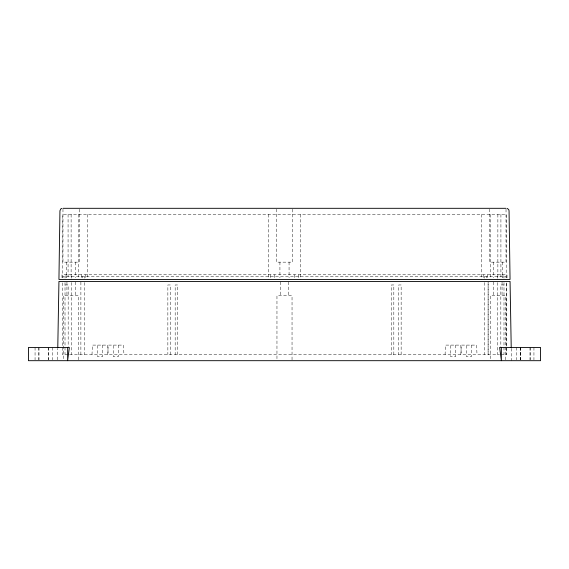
<?xml version="1.0" encoding="UTF-8"?>
<svg xmlns="http://www.w3.org/2000/svg" width="569" height="569" viewBox="0 0 569 569"><rect width="100%" height="100%" fill="white"/><g stroke="black" fill="none" stroke-linecap="round" stroke-linejoin="round"><path stroke-width="0.43" stroke-dasharray="2.85 2.13" d="M57.569 359.807L57.768 348.356M91.979 354.643L92.441 345.099L107.719 345.099L108.188 354.643M107.726 354.643L108.195 345.099L123.473 345.099L123.935 354.643M445.065 354.643L445.527 345.099L460.805 345.099L461.274 354.643M460.812 354.643L461.281 345.099L476.559 345.099L477.021 354.643M65.008 284.962L68.173 284.962L68.173 346.706M503.992 284.962L500.827 284.962L500.827 346.706M68.173 354.643L62.398 354.643L62.384 282.096M69.546 354.643L499.454 354.643M500.827 354.643L506.595 354.643L506.602 282.096L506.595 354.643M511.232 348.356L511.453 360.689M533.942 347.474L533.942 359.807M530.365 347.474L530.386 359.807M529.981 347.474L529.981 359.807M520.635 347.474L520.635 359.807M520.251 347.474L520.251 359.807M520.23 347.474L520.23 359.807M516.673 347.474L516.673 359.807M507.015 277.878L507.015 274.742L61.978 274.742L61.978 277.878M506.204 277.686L506.204 214.406L62.796 214.406L62.789 277.686M506.026 209.2L506.026 262.153L489.717 262.153L489.717 209.2M506.005 277.921L506.005 276.399L62.995 276.399L62.995 277.921M505.414 359.807L505.414 295.652L490.336 295.652L490.336 359.807M503.992 276.399L503.992 278.156M503.992 282.551L503.992 354.643M502.953 274.742L502.953 277.878M502.441 262.153L502.441 277.715M502.057 282.004L502.057 295.652M500.919 214.406L500.919 277.686M497.868 214.406L497.868 279.443M497.74 276.399L497.74 278.156M497.74 282.551L497.74 354.643M493.693 282.004L493.693 295.652M493.302 262.153L493.302 277.715M490.755 214.406L490.755 277.686M487.711 274.742L487.704 277.878M486.701 276.399L486.701 277.921M484.688 276.399L484.688 278.156M484.688 282.551L484.688 354.643M483.643 274.742L483.643 277.878M481.609 214.406L481.609 279.443M471.445 345.099L471.445 356.656L466.388 356.656L466.388 345.099M455.698 345.099L455.698 356.656L450.641 356.656L450.641 345.099M401.145 354.643L401.145 284.962L398.705 284.962L398.705 354.643M393.826 354.643L393.826 284.962L391.394 284.962L391.394 354.643M300.759 214.406L300.759 279.443M298.725 274.742L298.725 277.878M294.664 274.742L294.664 277.878M292.651 209.2L292.651 262.153L276.342 262.153L276.342 209.2M292.039 359.807L292.039 295.652L276.961 295.652L276.961 359.807M289.066 262.153L289.066 277.715M288.682 282.004L288.682 295.652M280.318 282.004L280.318 295.652M279.927 262.153L279.927 277.715M274.329 274.742L274.329 277.878M270.268 274.742L270.268 277.878M268.234 214.406L268.234 279.443M177.606 354.643L177.606 284.962L175.174 284.962L175.174 354.643M170.295 354.643L170.295 284.962L167.855 284.962L167.855 354.643M118.359 345.099L118.359 356.656L113.302 356.656L113.302 345.099M102.612 345.099L102.612 356.656L97.555 356.656L97.555 345.099M87.377 214.406L87.384 279.443M85.343 274.742L85.35 277.878M84.312 276.399L84.312 278.156M84.312 282.551L84.312 354.643M82.299 276.399L82.299 277.921M81.289 274.742L81.282 277.878M80.89 282.096L80.876 354.643M79.276 209.2L79.276 262.153L62.967 262.153L62.967 209.2M78.664 359.807L78.664 295.652L63.586 295.652L63.586 359.807M78.23 214.406L78.23 277.686M75.691 262.153L75.691 277.715M75.307 282.004L75.307 295.652M71.26 276.399L71.26 278.156M71.26 282.551L71.26 354.643M71.118 214.406L71.118 279.443M68.074 214.406L68.074 277.686M66.943 282.004L66.943 295.652M66.552 262.153L66.552 277.715M66.04 274.742L66.04 277.878M65.008 276.399L65.008 278.156M65.008 282.551L65.008 354.643M52.327 347.474L52.327 359.807M48.749 347.474L48.77 359.807M48.365 347.474L48.365 359.807M39.019 347.474L39.019 359.807M38.614 347.474L38.635 359.807M35.058 347.474L35.058 359.807M488.11 354.643L488.11 282.096L488.102 354.643"/><path stroke-width="0.85" d="M67.668 347.474L67.611 360.689L69.375 347.474L28.45 347.474L28.45 360.689L540.55 360.689L540.55 347.474L499.625 347.474L501.389 360.689L501.332 347.474M57.782 347.474L58.941 281.456L510.059 281.456L511.218 347.474M61.808 208.396L60.684 209.036L59.937 210.793L58.941 279.443L510.052 279.443L509.056 210.793L508.707 209.556L507.185 208.396M62.967 208.311L506.026 208.311"/></g></svg>
